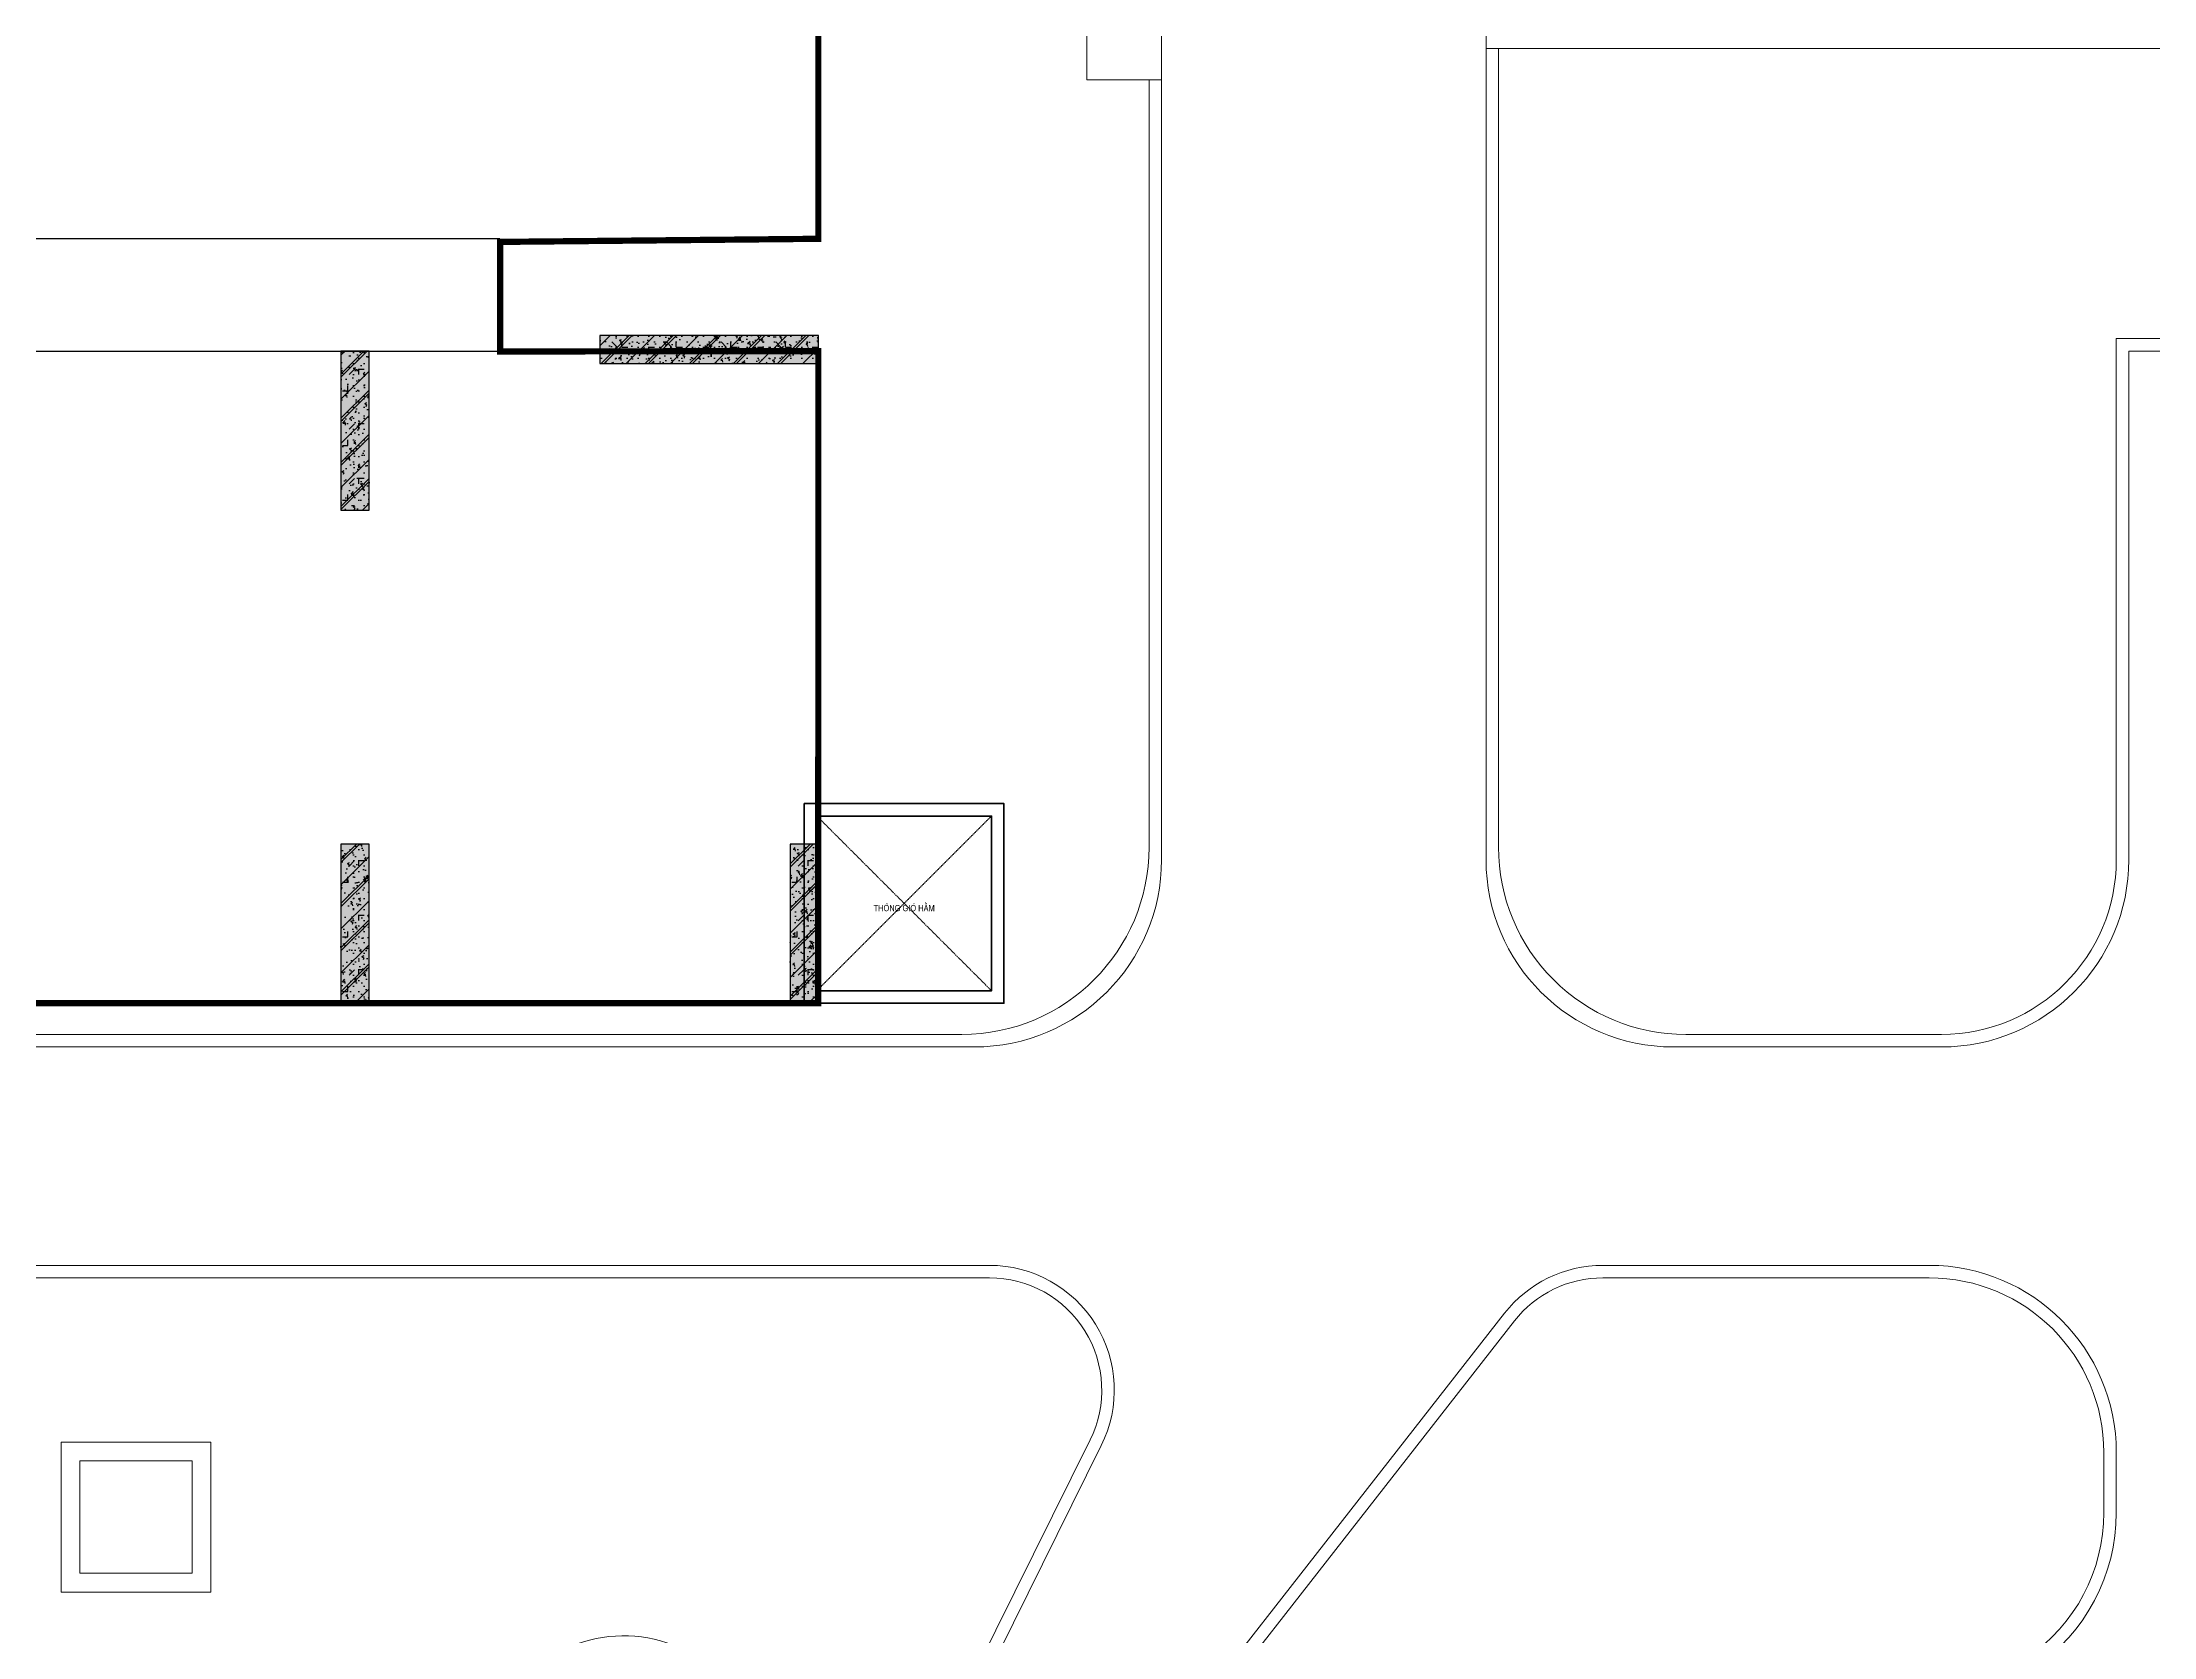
# Model space of a CAD drawing. Header units: millimetres. Extents: x 379264 to 1158416, y -283062 to 356890.
# Drawn here: x 768178 to 768855, y -3571 to -3060 of the extents above; entities that cross this region are included whole.
import ezdxf
from ezdxf.enums import TextEntityAlignment as Align

# ---------------------------------------------------------------- set-up
doc = ezdxf.new("R2010")
doc.units = ezdxf.units.MM
doc.linetypes.add('keyplan TANG 1$0$Core 1A$0$Hidden10.5', pattern=[1.5, 1, -0.5])
for name, color, linetype in [('11PM. DIM', 2, 'Continuous'), ('BLOCK A - CHI TIET THANG 3$0$DnW', 20, 'Continuous'), ('keyplan TANG 1$0$Concrete Line', 250, 'Continuous'), ('keyplan TANG 1$0$MB_Cot tang 1$0$Concrete Hatch', 250, 'Continuous'), ('keyplan TANG 1$0$MB_Cot tang 1$0$Concrete Line', 250, 'Continuous'), ('keyplan TANG 1$0$MB_Cot tang 1$0$Concrete Solid', 250, 'Continuous'), ('keyplan TANG 1$0$mb_unitmix twa 1-20$0$Net thay Tran', 250, 'Continuous'), ('keyplan TANG 1$0$Opening Hidden', 250, 'keyplan TANG 1$0$Core 1A$0$Hidden10.5'), ('keyplan TANG 1$0$Opening Line', 250, 'Continuous'), ('keyplan TANG 1$0$Opening Text', 250, 'Continuous')]:
    doc.layers.add(name, color=color, linetype=linetype)
for name, color, linetype, lineweight in [('keyplan TANG 1$0$Hatch vat lieu', 250, 'Continuous', 5), ('keyplan TANG 1$0$Net cat Tuong', 250, 'Continuous', 40), ('keyplan TANG 1$0$Net Thay khac', 250, 'Continuous', 15), ('keyplan TANG 1$0$Net thay Tuong', 250, 'Continuous', 20), ('keyplan TANG 1$0$Ramp doc', 250, 'Continuous', 5)]:
    doc.layers.add(name, color=color, linetype=linetype, lineweight=lineweight)
doc.styles.add('keyplan TANG 1$0$VNI-HelveC', font='VHELVCN_0.TTF')

# ---------------------------------------------------------------- blocks, each defined once
blk = doc.blocks.new('*U31')
at = {"layer": 'keyplan TANG 1$0$Opening Hidden'}
for p, q in [((0, 0), (2800, 2800)), ((2800, 0), (0, 2800))]:
    blk.add_line(p, q, dxfattribs=at)
at = {"layer": 'keyplan TANG 1$0$Opening Line'}
blk.add_lwpolyline([(0, 0), (2800, 5.684341886080801e-14), (2800, 2800), (0, 2800)], close=True, dxfattribs=at)
at = {"layer": 'keyplan TANG 1$0$Opening Text', "style": 'keyplan TANG 1$0$VNI-HelveC'}
blk.add_attdef('OPENING', text='', height=100, dxfattribs=at).set_placement((1400.004036636092, 1325.000000000007), align=Align.MIDDLE_CENTER)
blk = doc.blocks.new('keyplan TANG 1$0$A$Cec98b088')
at = {"layer": 'keyplan TANG 1$0$Net cat Tuong'}
for points in [[(51625.00000143089, 133800.0000029143), (54825.00404919495, 133800.0000029143), (54825.00404776407, 130600), (51625, 130600)], [(51825.00000143089, 133600.0000029143), (54625.00404919495, 133600.0000029143), (54625.00404776407, 130800), (51825, 130800)]]:
    blk.add_lwpolyline(points, close=True, dxfattribs=at)
at = {"layer": 'keyplan TANG 1$0$Opening Line'}
blk.add_blockref('*U31', (51825, 130800), dxfattribs=at).add_auto_attribs({'OPENING': 'THOÂNG GIOÙ HAÀM'})
blk = doc.blocks.new('*U1378')
at = {"layer": 'keyplan TANG 1$0$MB_Cot tang 1$0$Concrete Hatch'}
h = blk.add_hatch(dxfattribs=at)
h.set_pattern_fill('CONCRETE', color=256, scale=50, style=0, pattern_type=2)
h.set_pattern_definition([(45, (-100, -2300), (-176.7766952966369, 176.7766952966369), []), (45, (-100, -2250), (-353.5533905932737, 353.5533905932738), []), (49.99999999999999, (-100, -2300), (358.6300913003767, -31.37606749129755), [37.5, -412.5]), (355, (-100, -2300), (-69.3756668065, 376.0960668500059), [30, -330]), (100.4514, (-70.11416, -2302.614669999999), (289.2546908570108, 344.7197710304768), [31.870095, -350.571056]), (46.18420000000001, (-100, -2200), (533.6205243128222, -82.75950716450905), [56.25, -618.75]), (96.6356, (-55.53162750000001, -2206.8966535), (467.3313527743517, 487.0589354502209), [47.805144, -525.8565]), (351.1842, (-100, -2200), (467.3309725668136, 487.0593004626623), [45, -495]), (21, (-50, -2225), (298.4535260592309, -201.3094453326694), [37.5, -412.5]), (326.0000000000001, (-50, -2225), (121.6576659607909, 362.5750225234265), [30, -330]), (71.4514, (-25.1288835, -2241.775803), (420.111314290745, 161.2652483549762), [31.870095, -350.571056]), (37.50000000000001, (-100, -2300), (6.079927658645334, 166.4469269156558), [0, -326, 0, -335, 0, -331.25]), (7.499999999999999, (-100, -2300), (131.5347687210743, 197.2058559411801), [0, -191, 0, -318.5, 0, -126.25]), (327.5, (-211.5, -2300), (266.9112180862045, -11.2774358671899), [0, -125, 0, -390, 0, -517.5]), (317.5, (-261.5, -2300), (291.5930846711931, 50.05249116615882), [0, -162.5, 0, -259, 0, -367.5]), (0, (75, -2125), (0, 875), [87.5, -787.5]), (0, (337.5, -1950), (0, 875), [87.5, -787.5]), (0, (162.5, -1600), (0, 875), [87.5, -350, 87.5, -350]), (90, (75, -2125), (-875, 5.35782974626967e-14), [87.5, -787.5]), (90, (162.5, -1600), (-875, 5.35782974626967e-14), [87.5, -787.5]), (90, (425, -1950), (-875, 5.35782974626967e-14), [87.5, -787.5]), (90, (600, -1687.5), (-875, 5.35782974626967e-14), [87.5, -787.5]), (135, (162.5, -2125), (-875.016357447105, 8.881784197001252e-14), [123.76, -1113.7]), (135, (250, -1600), (-875.016357447105, 8.881784197001252e-14), [123.76, -1113.7]), (45, (337.5, -1950), (8.881784197001252e-14, 875.016357447105), [123.76, -247.485, 123.76, -742.455]), (0, (-275, -2300), (87.5, 87.5), [-175, 0])])
h.paths.add_polyline_path([(-250, 150), (-250, -2400), (200, -2400), (200, 150)])
at = {"layer": 'keyplan TANG 1$0$MB_Cot tang 1$0$Concrete Solid'}
blk.add_hatch(color=256, dxfattribs=at).paths.add_polyline_path([(-250, 150), (-250, -2400), (200, -2400), (200, 150)])
at = {"layer": 'keyplan TANG 1$0$MB_Cot tang 1$0$Concrete Line'}
blk.add_lwpolyline([(-250, 150), (-250, -2400), (200, -2400), (200, 150)], close=True, dxfattribs=at)
blk = doc.blocks.new('*U58')
at = {"layer": 'keyplan TANG 1$0$MB_Cot tang 1$0$Concrete Hatch'}
h = blk.add_hatch(dxfattribs=at)
h.set_pattern_fill('CONCRETE', color=256, scale=50, style=0, pattern_type=2)
h.set_pattern_definition([(45, (100, -2300), (-176.7766952966369, 176.7766952966369), []), (45, (100, -2250), (-353.5533905932737, 353.5533905932738), []), (49.99999999999999, (100, -2300), (358.6300913003767, -31.37606749129755), [37.5, -412.5]), (355, (100, -2300), (-69.3756668065, 376.0960668500059), [30, -330]), (100.4514, (129.88584, -2302.614669999999), (289.2546908570108, 344.7197710304768), [31.870095, -350.571056]), (46.18420000000001, (100, -2200), (533.6205243128222, -82.75950716450905), [56.25, -618.75]), (96.6356, (144.4683725, -2206.8966535), (467.3313527743517, 487.0589354502209), [47.805144, -525.8565]), (351.1842, (100, -2200), (467.3309725668136, 487.0593004626623), [45, -495]), (21, (150, -2225), (298.4535260592309, -201.3094453326694), [37.5, -412.5]), (326.0000000000001, (150, -2225), (121.6576659607909, 362.5750225234265), [30, -330]), (71.4514, (174.8711165, -2241.775803), (420.111314290745, 161.2652483549762), [31.870095, -350.571056]), (37.50000000000001, (100, -2300), (6.079927658645334, 166.4469269156558), [0, -326, 0, -335, 0, -331.25]), (7.499999999999999, (100, -2300), (131.5347687210743, 197.2058559411801), [0, -191, 0, -318.5, 0, -126.25]), (327.5, (-11.5, -2300), (266.9112180862045, -11.2774358671899), [0, -125, 0, -390, 0, -517.5]), (317.5, (-61.5, -2300), (291.5930846711931, 50.05249116615882), [0, -162.5, 0, -259, 0, -367.5]), (0, (275, -2125), (0, 875), [87.5, -787.5]), (0, (537.5, -1950), (0, 875), [87.5, -787.5]), (0, (362.5, -1600), (0, 875), [87.5, -350, 87.5, -350]), (90, (275, -2125), (-875, 5.35782974626967e-14), [87.5, -787.5]), (90, (362.5, -1600), (-875, 5.35782974626967e-14), [87.5, -787.5]), (90, (625, -1950), (-875, 5.35782974626967e-14), [87.5, -787.5]), (90, (800, -1687.5), (-875, 5.35782974626967e-14), [87.5, -787.5]), (135, (362.5, -2125), (-875.016357447105, 8.881784197001252e-14), [123.76, -1113.7]), (135, (450, -1600), (-875.016357447105, 8.881784197001252e-14), [123.76, -1113.7]), (45, (537.5, -1950), (8.881784197001252e-14, 875.016357447105), [123.76, -247.485, 123.76, -742.455]), (0, (-75, -2300), (87.5, 87.5), [-175, 0])])
h.paths.add_polyline_path([(-150, 150), (-150, -2400), (300, -2400), (300, 150)])
at = {"layer": 'keyplan TANG 1$0$MB_Cot tang 1$0$Concrete Solid'}
blk.add_hatch(color=256, dxfattribs=at).paths.add_polyline_path([(-150, 150), (-150, -2400), (300, -2400), (300, 150)])
at = {"layer": 'keyplan TANG 1$0$MB_Cot tang 1$0$Concrete Line'}
blk.add_lwpolyline([(-150, 150), (-150, -2400), (300, -2400), (300, 150)], close=True, dxfattribs=at)
blk = doc.blocks.new('*U1391')
at = {"layer": 'keyplan TANG 1$0$MB_Cot tang 1$0$Concrete Hatch'}
h = blk.add_hatch(dxfattribs=at)
h.set_pattern_fill('CONCRETE', color=256, scale=50, style=0, pattern_type=2)
h.set_pattern_definition([(45, (1050, -199.9999999999998), (-176.7766952966369, 176.7766952966369), []), (45, (1050, -149.9999999999998), (-353.5533905932737, 353.5533905932738), []), (49.99999999999999, (1050, -199.9999999999998), (358.6300913003767, -31.37606749129755), [37.5, -412.5]), (355, (1050, -199.9999999999998), (-69.3756668065, 376.0960668500059), [30, -330]), (100.4514, (1079.88584, -202.6146699999998), (289.2546908570108, 344.7197710304768), [31.870095, -350.571056]), (46.18420000000001, (1050, -99.99999999999983), (533.6205243128222, -82.75950716450905), [56.25, -618.75]), (96.6356, (1094.4683725, -106.8966534999998), (467.3313527743517, 487.0589354502209), [47.805144, -525.8565]), (351.1842, (1050, -99.99999999999983), (467.3309725668136, 487.0593004626623), [45, -495]), (21, (1100, -124.9999999999998), (298.4535260592309, -201.3094453326694), [37.5, -412.5]), (326.0000000000001, (1100, -124.9999999999998), (121.6576659607909, 362.5750225234265), [30, -330]), (71.4514, (1124.8711165, -141.7758029999998), (420.111314290745, 161.2652483549762), [31.870095, -350.571056]), (37.50000000000001, (1050, -199.9999999999998), (6.079927658645334, 166.4469269156558), [0, -326, 0, -335, 0, -331.25]), (7.499999999999999, (1050, -199.9999999999998), (131.5347687210743, 197.2058559411801), [0, -191, 0, -318.5, 0, -126.25]), (327.5, (938.5, -199.9999999999998), (266.9112180862045, -11.2774358671899), [0, -125, 0, -390, 0, -517.5]), (317.5, (888.5, -199.9999999999998), (291.5930846711931, 50.05249116615882), [0, -162.5, 0, -259, 0, -367.5]), (0, (1225, -24.99999999999983), (0, 875), [87.5, -787.5]), (0, (1487.5, 150.0000000000002), (0, 875), [87.5, -787.5]), (0, (1312.5, 500.0000000000002), (0, 875), [87.5, -350, 87.5, -350]), (90, (1225, -24.99999999999983), (-875, 5.35782974626967e-14), [87.5, -787.5]), (90, (1312.5, 500.0000000000002), (-875, 5.35782974626967e-14), [87.5, -787.5]), (90, (1575, 150.0000000000002), (-875, 5.35782974626967e-14), [87.5, -787.5]), (90, (1750, 412.5000000000002), (-875, 5.35782974626967e-14), [87.5, -787.5]), (135, (1312.5, -24.99999999999983), (-875.016357447105, 8.881784197001252e-14), [123.76, -1113.7]), (135, (1400, 500.0000000000002), (-875.016357447105, 8.881784197001252e-14), [123.76, -1113.7]), (45, (1487.5, 150.0000000000002), (8.881784197001252e-14, 875.016357447105), [123.76, -247.485, 123.76, -742.455]), (0, (875, -199.9999999999998), (87.5, 87.5), [-175, 0])])
h.paths.add_polyline_path([(-1200, 150), (-1200, -299.9999999999998), (2300, -299.9999999999999), (2300, 150)])
at = {"layer": 'keyplan TANG 1$0$MB_Cot tang 1$0$Concrete Solid'}
blk.add_hatch(color=256, dxfattribs=at).paths.add_polyline_path([(-1200, 150), (-1200, -299.9999999999998), (2300, -299.9999999999999), (2300, 150)])
at = {"layer": 'keyplan TANG 1$0$MB_Cot tang 1$0$Concrete Line'}
blk.add_lwpolyline([(-1200, 150), (-1200, -299.9999999999998), (2300, -299.9999999999999), (2300, 150)], close=True, dxfattribs=at)
blk = doc.blocks.new('keyplan TANG 1')
at = {"color": 7, "const_width": 100}
blk.add_lwpolyline([(51849.99999999998, 147049.9999934825), (51849.22730582915, 142850.0000023286), (46749.99999999988, 142800.0000000003), (46750.0000317989, 141044.2857124685), (51850, 141049.9999999999), (51848.45461165832, 130599.9999999999), (38149.99999999999, 130599.9999999999), (38149.99999999996, 136150.0000031281), (35150.00000010683, 136150.0000018544), (35150.00000010683, 130600.0000018544), (28650, 130599.9999999999), (28649.99999970043, 131649.9999994063), (23846.90922331624, 131649.9999994063), (23850.00000000003, 140850.0000036549), (22550.00000000003, 140829.5533258049), (22550.00000000003, 132250.0000023285), (22696.90922331624, 132250.0000055772), (22700.00000000001, 125550.0000054775), (17150.00000000003, 125550.0000054775), (17149.99999872623, 122549.9999989607), (22700, 122549.9999989607), (22700, 109750.000000035)], dxfattribs=at)
at = {"layer": 'keyplan TANG 1$0$Hatch vat lieu'}
for points in [[(77898.45461165893, 141249.9999999999), (72650.00000000105, 141249.9999999999), (72650.00000000105, 132899.9999999998, -0.4142135623730951), (69850.00000000105, 130099.9999999998), (65749.99999994226, 130099.9999999998, -0.4142135623739446), (62749.99999994226, 133100.0000000086), (62749.99999997625, 145899.9999999999)], [(57150, 145400.0000146566), (57150, 133099.9999999998, -0.414213562373095), (54150, 130099.9999999998), (23846.90922331635, 130099.9999999998)]]:
    blk.add_lwpolyline(points, format="xyb", dxfattribs=at)
for points in [[(56205.24792232655, 123601.4070662289, 0.5562375110274282), (54592.09903703071, 126199.9999999998), (29420.6487006091, 126199.9999999998, 0.7300783279523014), (28666.27963133552, 123841.2614546907), (38543.14228860883, 116803.8302370184, 0.2591918782612139), (39315.48662816314, 116717.0773013445), (47885.2762931661, 120293.6122419499, -0.1931453142958636), (49523.67322750331, 120316.1822055399), (53088.12353348662, 118942.607230159, 0.3875559772616345), (54092.74207707122, 119334.16864503)], [(69650.00000000105, 126199.9999999998, -0.4142135623730951), (72450.00000000105, 123399.9999999998), (72450.00000000105, 122433.7915283722, -0.2483714283914632), (71224.09399857139, 120118.1430050283), (48959.54334055964, 104983.5078398299, -0.3495932352257843), (46723.0031668219, 105152.9349249923), (39482.54348790756, 111874.2834443117), (42221.52035380335, 113721.4930291785), (47709.98337975569, 108137.4609830336, 0.4530557522071221), (49511.39299721149, 108239.8102824394), (63003.84512470639, 125508.2355231003, -0.2308598615268708), (64422.22942571167, 126199.9999999998)]]:
    blk.add_lwpolyline(points, format="xyb", close=True, dxfattribs=at)
at = {"layer": 'keyplan TANG 1$0$mb_unitmix twa 1-20$0$Net thay Tran'}
blk.add_lwpolyline([(10450.0000065181, 147850.0000020646), (10449.99999999991, 95349.99999896024), (12249.99999342476, 95349.99999896024), (12249.99999342476, 141249.9999910947), (12450, 141249.9999910947), (12450, 141050), (46748.45462060507, 141049.9999999999), (46748.45462060507, 142849.9999999999), (12450, 142849.9999826836), (12450, 142649.9999826836), (12250, 142649.9999826836), (12250.00000651844, 147850.0000020646)], close=True, dxfattribs=at)
at = {"layer": 'keyplan TANG 1$0$Net Thay khac'}
for points in [[(76849.99999999699, 145899.9999999999), (62549.9999999936, 145899.9999999999), (62550.00000001115, 153400.0000025131, 0.4142135623737835), (59250.00000002266, 156700.0000025094), (1301.665388513647, 156700.0000025232, 0.4142135623730949), (-4998.334611486301, 150400.0000025232), (-4998.334611486411, 82749.99999999988, 0.4142135623730965), (-2198.334611486411, 79949.99999999988), (31332.59717774558, 79949.9999999999)], [(77898.45461165893, 141049.9999999999), (72850.00000000105, 141049.9999999999), (72850.00000000105, 132899.9999999998, -0.414213562373095), (69850.00000000105, 129899.9999999998), (65549.99999994226, 129899.9999999998, -0.414213562373095), (62549.99999994226, 132899.9999999998), (62549.99999994226, 145899.9999999999)], [(57350, 145400.0000146566), (57350, 132899.9999999998, -0.414213562373095), (54350, 129899.9999999998), (23846.90922331635, 129899.9999999998)]]:
    blk.add_lwpolyline(points, format="xyb", dxfattribs=at)
for points in [[(56384.4866873594, 123512.6745180322, 0.5562375110274079), (54592.09903703071, 126399.9999999998), (29420.6487006091, 126399.9999999998, 0.7300783279522763), (28550.22285144718, 123678.3786015662), (38427.08550872048, 116640.9473838939, 0.259191878261222), (39392.51593315881, 116532.5062143024), (47962.30559815944, 120109.0411549069, -0.193145314295868), (49451.75735664496, 120129.5593036262), (53016.20766262442, 118755.9843282467, 0.3875559772616574), (54271.98084210372, 119245.4360968324)], [(69650.00000000105, 126399.9999999998, -0.414213562373095), (72650.00000000105, 123399.9999999998), (72650.00000000105, 122433.7915283722, -0.2483714283914621), (71336.52928418352, 119952.7395390751), (49071.97862617183, 104818.1043738768, -0.3495932352257886), (46586.93398868624, 105006.356690723), (39161.76067084121, 111899.1756412832), (42247.57655984361, 113980.2989827304), (47852.62006033107, 108277.6564799457, 0.45305575220715), (49353.79474154412, 108362.9475627838), (62846.24686903914, 125631.3728034448, -0.2308598615268768), (64422.22942571167, 126399.9999999998)]]:
    blk.add_lwpolyline(points, format="xyb", close=True, dxfattribs=at)
at = {"layer": 'keyplan TANG 1$0$Net Thay khac', "elevation": -0.005871548599825442}
for points in [[(39716.11447936849, 121164.9314012909), (42116.11447936849, 121164.9314012909), (42116.11447936849, 123564.9314012909), (39716.11447936849, 123564.9314012909)], [(40016.11447936849, 121464.9314012909), (41816.11447936849, 121464.9314012909), (41816.11447936849, 123264.9314012909), (40016.11447936849, 123264.9314012909)]]:
    blk.add_lwpolyline(points, close=True, dxfattribs=at)
at = {"layer": 'keyplan TANG 1$0$Net thay Tuong'}
blk.add_lwpolyline([(57349.99999999994, 145399.9999999999), (56150, 145399.9999999999), (56150, 154900.0000025529), (-869.9074867109593, 154900.0000025523)], dxfattribs=at)
at = {"layer": 'keyplan TANG 1$0$Ramp doc'}
blk.add_lwpolyline([(56150.00000000012, 145399.9999999999), (57350.00000000012, 145399.9999999999), (57350.00000000012, 146599.9999999999), (56150.00000000012, 146599.9999999999)], close=True, dxfattribs=at)
at = {"layer": 'keyplan TANG 1$0$Concrete Line'}
blk.add_blockref('keyplan TANG 1$0$A$Cec98b088', (0, -1.091393642127514e-10), dxfattribs=at)
at = {"layer": 'keyplan TANG 1$0$MB_Cot tang 1$0$Concrete Line'}
for name, p in [('*U1391', (49550, 141149.9999999999)), ('*U1378', (44450, 140900.0000023288)), ('*U1378', (44450, 132999.999999999)), ('*U58', (51550, 132999.9999999999))]:
    blk.add_blockref(name, p, dxfattribs=at)
blk = doc.blocks.new('A$C7B9A04D0')
at = {"layer": 'BLOCK A - CHI TIET THANG 3$0$DnW', "xscale": 0.02, "yscale": 0.02, "zscale": 0.02}
blk.add_blockref('keyplan TANG 1', (-863.4642223573755, 1049.538480618317), dxfattribs=at)

msp = doc.modelspace()

# ---------------------------------------------------------------- block references
at = {"layer": '11PM. DIM'}
msp.add_blockref('A$C7B9A04D0', (768253.2560930145, -7029.301869962608), dxfattribs=at)

doc.saveas('drawing.dxf')
